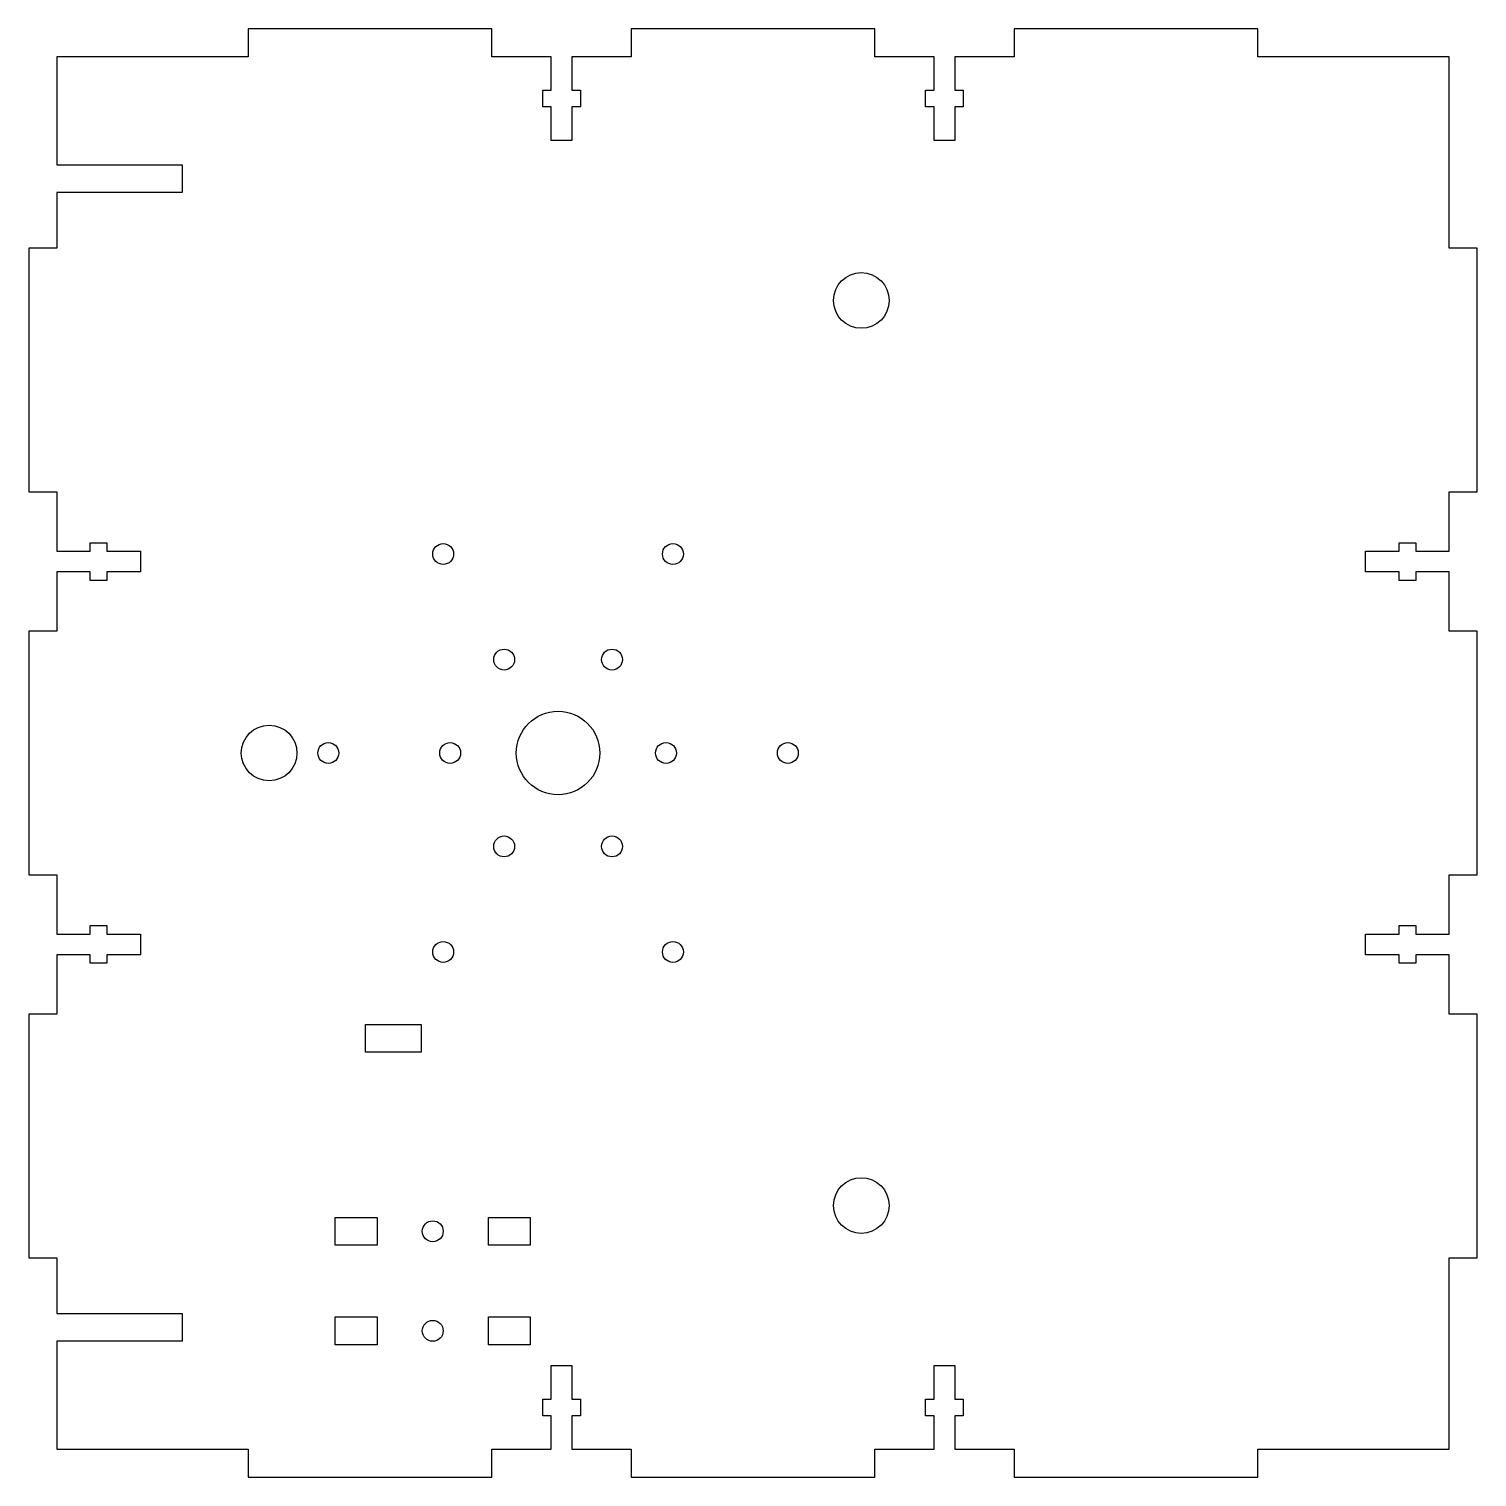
# Model space of a CAD drawing. Header units: millimetres. Extents: x -32 to 176, y 0 to 208.
import ezdxf

# ---------------------------------------------------------------- set-up
doc = ezdxf.new("R2010")
doc.units = ezdxf.units.MM

msp = doc.modelspace()

# ---------------------------------------------------------------- linework, layer by layer
for points in [[(-27.5, 23.5), (-9.5, 23.5), (-9.5, 19.5), (-27.5, 19.5), (-27.5, 4), (0, 4), (0, 0), (35, 0), (35, 4), (43.5, 4), (43.5, 8.8), (42.3, 8.8), (42.3, 11.2), (43.5, 11.2), (43.5, 16), (46.5, 16), (46.5, 11.2), (47.7, 11.2), (47.7, 8.8), (46.5, 8.8), (46.5, 4), (55, 4), (55, 0), (90, 0), (90, 4), (98.5, 4), (98.5, 8.8), (97.3, 8.8), (97.3, 11.2), (98.5, 11.2), (98.5, 16), (101.5, 16), (101.5, 11.2), (102.7, 11.2), (102.7, 8.8), (101.5, 8.8), (101.5, 4), (110, 4), (110, 0), (145, 0), (145, 4), (172.5, 4), (172.5, 31.5), (176.5, 31.5), (176.5, 66.5), (172.5, 66.5), (172.5, 75), (167.7, 75), (167.7, 73.8), (165.3, 73.8), (165.3, 75), (160.5, 75), (160.5, 78), (165.3, 78), (165.3, 79.2), (167.7, 79.2), (167.7, 78), (172.5, 78), (172.5, 86.5), (176.5, 86.5), (176.5, 121.5), (172.5, 121.5), (172.5, 130), (167.7, 130), (167.7, 128.8), (165.3, 128.8), (165.3, 130), (160.5, 130), (160.5, 133), (165.3, 133), (165.3, 134.2), (167.7, 134.2), (167.7, 133), (172.5, 133), (172.5, 141.5), (176.5, 141.5), (176.5, 176.5), (172.5, 176.5), (172.5, 204), (145, 204), (145, 208), (110, 208), (110, 204), (101.5, 204), (101.5, 199.2), (102.7, 199.2), (102.7, 196.8), (101.5, 196.8), (101.5, 192), (98.5, 192), (98.5, 196.8), (97.3, 196.8), (97.3, 199.2), (98.5, 199.2), (98.5, 204), (90, 204), (90, 208), (55, 208), (55, 204), (46.5, 204), (46.5, 199.2), (47.7, 199.2), (47.7, 196.8), (46.5, 196.8), (46.5, 192), (43.5, 192), (43.5, 196.8), (42.3, 196.8), (42.3, 199.2), (43.5, 199.2), (43.5, 204), (35, 204), (35, 208), (0, 208), (0, 204), (-27.5, 204), (-27.5, 188.5), (-9.5, 188.5), (-9.5, 184.5), (-27.5, 184.5), (-27.5, 176.5), (-31.5, 176.5), (-31.5, 141.5), (-27.5, 141.5), (-27.5, 133), (-22.7, 133), (-22.7, 134.2), (-20.3, 134.2), (-20.3, 133), (-15.5, 133), (-15.5, 130), (-20.3, 130), (-20.3, 128.8), (-22.7, 128.8), (-22.7, 130), (-27.5, 130), (-27.5, 121.5), (-31.5, 121.5), (-31.5, 86.5), (-27.5, 86.5), (-27.5, 78), (-22.7, 78), (-22.7, 79.2), (-20.3, 79.2), (-20.3, 78), (-15.5, 78), (-15.5, 75), (-20.3, 75), (-20.3, 73.8), (-22.7, 73.8), (-22.7, 75), (-27.5, 75), (-27.5, 66.5), (-31.5, 66.5), (-31.5, 31.5), (-27.5, 31.5)], [(24.85, 65.02), (24.85, 61.02), (16.85, 61.02), (16.85, 65.02)], [(18.5, 37.3), (18.5, 33.3), (12.5, 33.3), (12.5, 37.3)], [(40.5, 37.3), (40.5, 33.3), (34.5, 33.3), (34.5, 37.3)], [(18.5, 23), (18.5, 19), (12.5, 19), (12.5, 23)], [(40.5, 23), (40.5, 19), (34.5, 19), (34.5, 23)]]:
    msp.add_lwpolyline(points, close=True)
for centre, radius in [((88.06, 169), 4), ((28, 132.58), 1.5), ((61, 132.58), 1.5), ((36.75, 117.42), 1.5), ((52.25, 117.42), 1.5), ((44.5, 104), 6), ((3, 104), 4), ((11.5, 104), 1.5), ((29, 104), 1.5), ((60, 104), 1.5), ((77.5, 104), 1.5), ((36.75, 90.58), 1.5), ((52.25, 90.58), 1.5), ((28, 75.42), 1.5), ((61, 75.42), 1.5), ((88.06, 39), 4), ((26.5, 35.3), 1.5), ((26.5, 21), 1.5)]:
    msp.add_circle(centre, radius)

doc.saveas('drawing.dxf')
